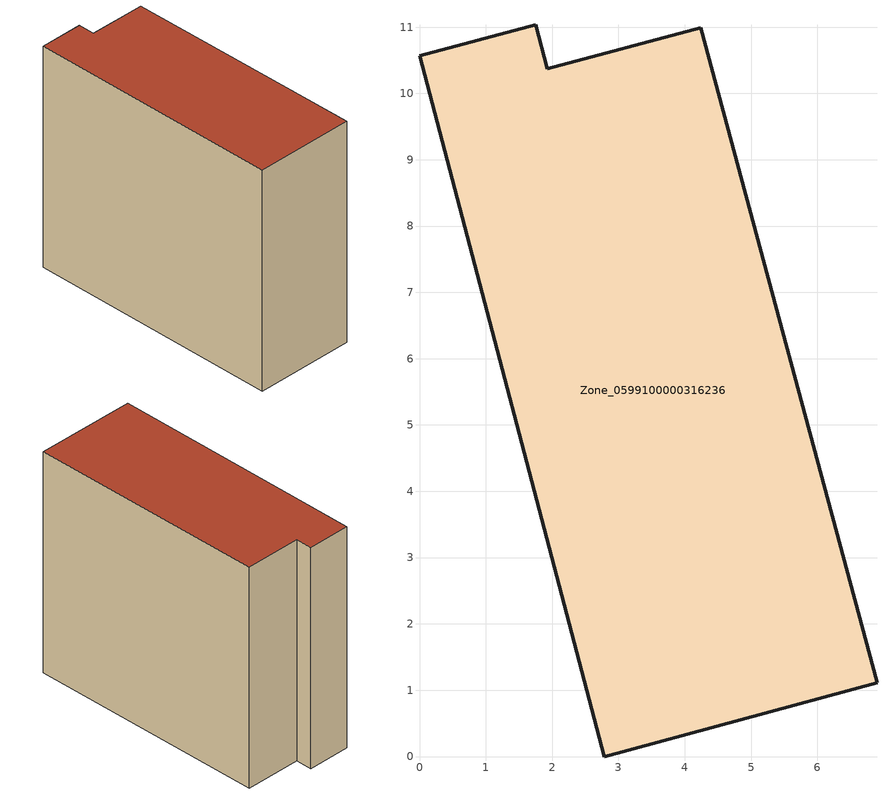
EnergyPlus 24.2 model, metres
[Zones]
Zone_0599100000316236
 floor ground (C_G): 2.79,0 0,10.57 1.75,11.04 1.93,10.37 4.24,10.99 6.9,1.11 z0
 wall outside (C_F): 1.93,10.37 1.75,11.04 0,10.57 2.79,0 6.9,1.11 4.24,10.99 1.93,10.37 z0:9.47
 roof outside (C_R): 6.9,1.11 4.24,10.99 1.93,10.37 1.75,11.04 0,10.57 2.79,0 z9.47
[BUILDING]
Pand.0599100000316236: North Axis=0; Terrain=City; Loads Convergence Tolerance Value=0.04; Temperature Convergence Tolerance Value=0.4; Solar Distribution=FullExterior; Maximum Number of Warmup Days=25; Minimum Number of Warmup Days=1
[Site:Location]
Rotterdam.The.Hague.AP_ZH_NLD Design_Conditions: Latitude=51.96; Longitude=4.45; Time Zone=1; Elevation=-4.5
[SITE:GROUNDTEMPERATURE:BUILDINGSURFACE]
18, 18, 18, 18, 18, 18, 18, 18, 18, 18, 18, 18
[MATERIAL] Thermal Absorptance=0.9; Solar Absorptance=0.7; Visible Absorptance=0.7
Name | Roughness | Thickness | Conductivity | Density | Specific Heat
G.TI.1946 | MediumSmooth | 0.15 | 1 | 540 | 1210
F.TI.1946 | Rough | 0.3 | 0.857143 | 1920 | 840
R.TI.1946 | MediumRough | 0.2 | 0.1 | 1500 | 1000
[CONSTRUCTION]
C_G: G.TI.1946
C_F: F.TI.1946
C_R: R.TI.1946
[ZONE]
Zone_0599100000316236: Type=1; Multiplier=1; Ceiling Height=Autocalculate; Volume=Autocalculate; Floor Area=autocalculate; Part of Total Floor Area=Yes
[ZONEINFILTRATION:DESIGNFLOWRATE]
Infil_Zone_0599100000316236: Zone or ZoneList or Space or SpaceList=Zone_0599100000316236; Schedule=AlwaysOn; Design Flow Rate Calculation Method=Flow/Area; Flow Rate per Floor Area=0.003; Constant Term Coefficient=1; Temperature Term Coefficient=0; Velocity Term Coefficient=0; Velocity Squared Term Coefficient=0
[HVACTEMPLATE:ZONE:IDEALLOADSAIRSYSTEM]
Zone_0599100000316236: Maximum Heating Supply Air Temperature=50; Minimum Cooling Supply Air Temperature=13; Maximum Heating Supply Air Humidity Ratio=0.0156; Minimum Cooling Supply Air Humidity Ratio=0.0077; Heating Limit=NoLimit; Cooling Limit=NoLimit; Dehumidification Control Type=ConstantSensibleHeatRatio; Cooling Sensible Heat Ratio=0.7; Dehumidification Setpoint=60; Humidification Control Type=None; Humidification Setpoint=30; Outdoor Air Method=None; Outdoor Air Flow Rate per Person=0.00944; Outdoor Air Flow Rate per Zone Floor Area=0; Outdoor Air Flow Rate per Zone=0; Demand Controlled Ventilation Type=None; Outdoor Air Economizer Type=NoEconomizer; Heat Recovery Type=None; Sensible Heat Recovery Effectiveness=0.7; Latent Heat Recovery Effectiveness=0.65
[ZONECONTROL:THERMOSTAT]
ThermostatControl_Zone_0599100000316236: Zone or ZoneList=Zone_0599100000316236; Control Type Schedule=DualSetpointControlType; Control 1=Thermostat_Zone_0599100000316236; Temperature Difference Between Cutout And Setpoint=0
[THERMOSTATSETPOINT:DUALSETPOINT]
Thermostat_Zone_0599100000316236: Heating Setpoint Temperature Schedule=HeatingSetpoint_Zone_0599100000316236; Cooling Setpoint Temperature Schedule=CoolingSetpoint_Zone_0599100000316236
[SCHEDULE:COMPACT]
HeatingSetpoint_Zone_0599100000316236: Through: 12/31, For: AllDays, Until: 24:00, 21
CoolingSetpoint_Zone_0599100000316236: Through: 12/31, For: AllDays, Until: 24:00, 24
DualSetpointControlType: Through: 12/31, For: AllDays, Until: 24:00, 4
AlwaysOn: Through: 12/31, For: AllDays, Until: 24:00, 1
